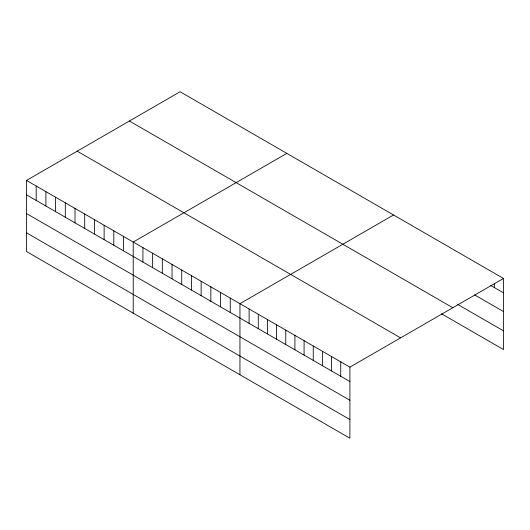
<?xml version="1.0" encoding="UTF-8"?>
<svg xmlns="http://www.w3.org/2000/svg" width="530" height="530" viewBox="0 0 530 530"><rect width="100%" height="100%" fill="white"/><g stroke="black" fill="none" stroke-linecap="round" stroke-linejoin="round"><path stroke-width="0.79" d="M26.5 180.432L349.899 367.144L349.899 438.244L26.5 251.538L26.5 180.432L180.101 91.756L503.5 278.462L503.5 349.568L441.477 313.753M286.823 153.369L133.222 242.051L133.222 313.151M393.545 214.981L239.944 303.663L239.944 374.763M349.899 367.144L503.5 278.462M490.813 285.537L503.5 292.865M474.602 294.892L503.5 311.574M457.688 304.406L503.5 330.852M129.413 121.019L452.812 307.731M77.188 151.169L400.587 337.882M26.5 194.835L349.899 381.547M26.5 213.544L349.899 400.256M26.5 232.822L349.899 419.535M494.338 283.57L494.338 287.571M340.737 361.858L340.737 376.254M331.568 356.564L331.568 370.967M322.406 351.277L322.406 365.673M313.243 345.984L313.243 360.387M304.081 340.697L304.081 355.093M294.918 335.404L294.918 349.8M285.756 330.117L285.756 344.513M276.594 324.824L276.594 339.22M267.431 319.537L267.431 333.933M258.269 314.244L258.269 328.64M249.107 308.957L249.107 323.353M230.239 298.065L230.239 312.462M220.54 292.461L220.54 306.857M210.834 286.863L210.834 301.259M201.135 281.258L201.135 295.654M191.429 275.66L191.429 290.056M181.73 270.055L181.73 284.451M172.031 264.457L172.031 278.853M162.326 258.852L162.326 273.255M152.627 253.254L152.627 267.65M142.921 247.649L142.921 262.052M123.516 236.446L123.516 250.849M113.818 230.848L113.818 245.244M104.118 225.243L104.118 239.646M94.413 219.645L94.413 234.041M84.714 214.04L84.714 228.443M75.008 208.442L75.008 222.839M65.309 202.838L65.309 217.24M55.604 197.24L55.604 211.636M45.905 191.635L45.905 206.037M36.199 186.037L36.199 200.433"/></g></svg>
